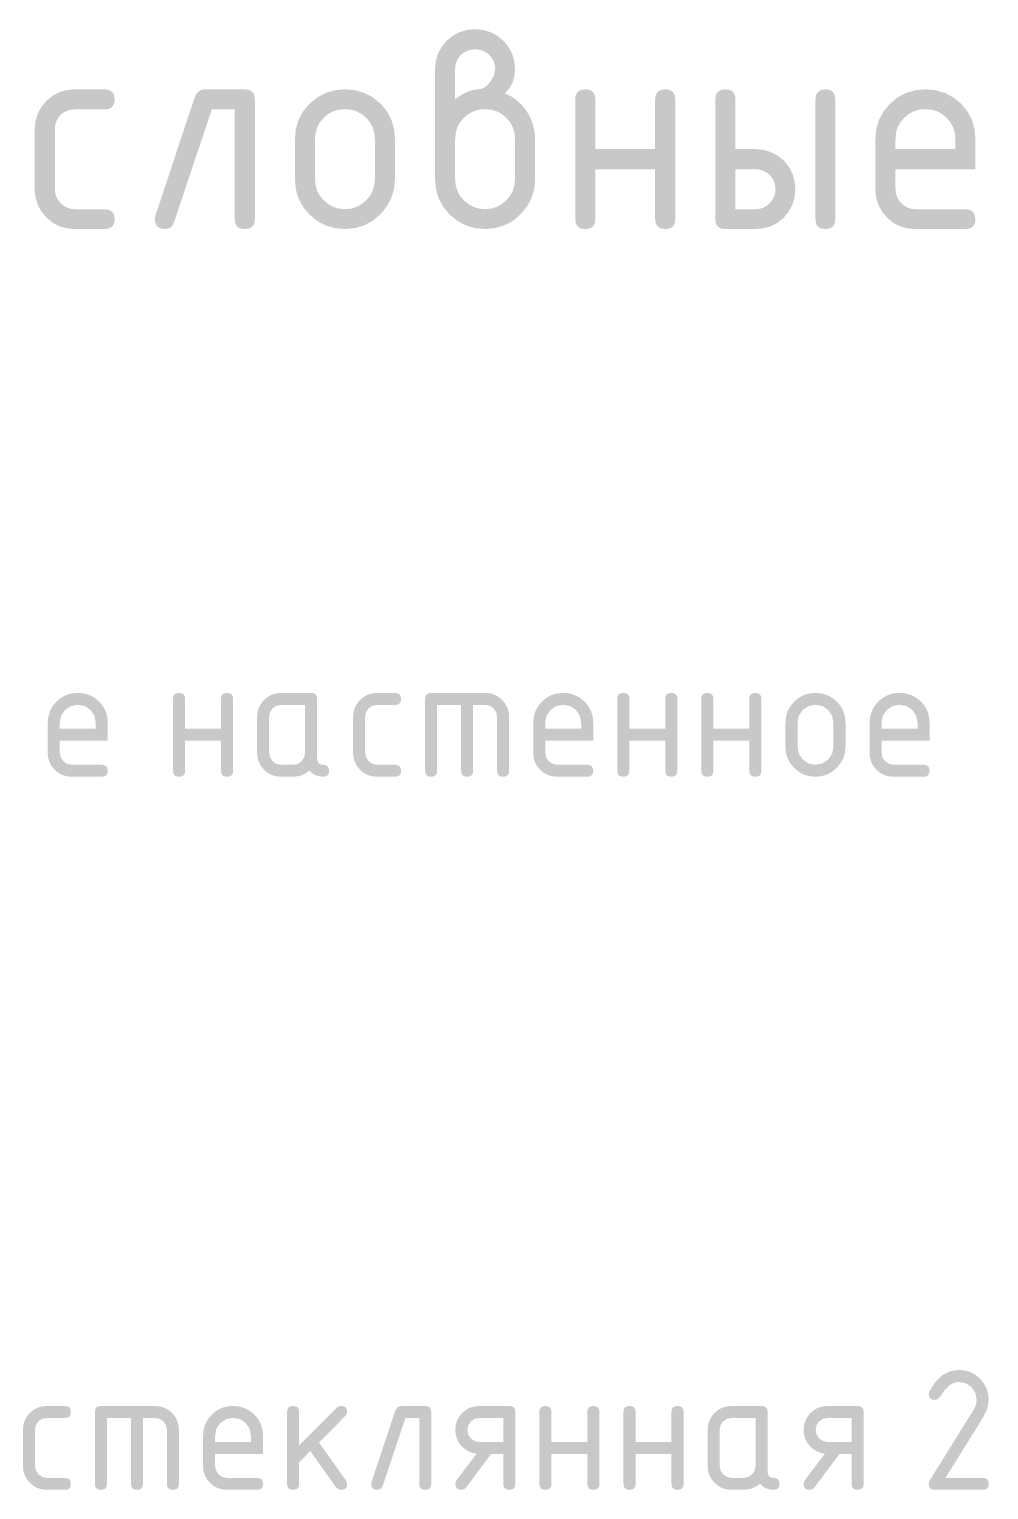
# Model space of a CAD drawing. Header units: millimetres. Extents: x 0 to 1189, y 0 to 841.
# Drawn here: x 1030.59 to 1054.8, y 750.13 to 787 of the extents above; entities that cross this region are included whole.
import ezdxf

# ---------------------------------------------------------------- set-up
doc = ezdxf.new("R2010")
doc.units = ezdxf.units.MM

msp = doc.modelspace()

# ---------------------------------------------------------------- hatches: boundary and pattern name
h = msp.add_hatch(color=7)
h.paths.add_polyline_path([(1041.336204, 785.23417), (1041.492249, 785.341123), (1041.642404, 785.418414), (1041.785944, 785.465318), (1041.922146, 785.481114), (1042.000074, 785.492785), (1042.074694, 785.526934), (1042.145388, 785.582271), (1042.211534, 785.657503), (1042.312819, 785.823419), (1042.345479, 785.989335), (1042.336186, 786.091146), (1042.308341, 786.184947), (1042.261996, 786.27079), (1042.197202, 786.348727), (1042.119179, 786.412634), (1042.033147, 786.45649), (1041.939156, 786.481742), (1041.837258, 786.489838), (1041.735439, 786.480735), (1041.641577, 786.453803), (1041.55557, 786.409611), (1041.477315, 786.348727), (1041.416664, 786.27079), (1041.372446, 786.184947), (1041.345385, 786.091146), (1041.336204, 785.989335)])
h.paths.add_polyline_path([(1042.592423, 785.382447), (1042.757788, 785.297809), (1042.905376, 785.191933), (1043.035807, 785.064869), (1043.149702, 784.91667), (1043.238163, 784.754096), (1043.302182, 784.584287), (1043.341086, 784.407864), (1043.354203, 784.225446), (1043.354203, 783.209005), (1043.330535, 782.958081), (1043.259945, 782.725038), (1043.143053, 782.511838), (1042.980479, 782.320446), (1042.789001, 782.158905), (1042.575611, 782.044287), (1042.342378, 781.975971), (1042.091369, 781.953336), (1041.837224, 781.975971), (1041.603543, 782.044287), (1041.389706, 782.158905), (1041.195093, 782.320446), (1041.033638, 782.514861), (1040.919209, 782.727725), (1040.851083, 782.959089), (1040.828534, 783.209005), (1040.828534, 785.989335), (1040.847035, 786.193043), (1040.902535, 786.380835), (1040.995036, 786.552711), (1041.124537, 786.708671), (1041.279696, 786.834348), (1041.449272, 786.924885), (1041.634661, 786.979662), (1041.837258, 786.998059), (1042.040976, 786.97955), (1042.228828, 786.923989), (1042.400867, 786.831325), (1042.557146, 786.701505), (1042.68259, 786.549688), (1042.773153, 786.37994), (1042.828059, 786.192931), (1042.846534, 785.989335), (1042.830626, 785.808157), (1042.782937, 785.646203), (1042.703519, 785.504093)])
h.paths.add_polyline_path([(1042.846534, 783.216171), (1042.846534, 784.225446), (1042.833192, 784.374662), (1042.792721, 784.514627), (1042.724448, 784.643947), (1042.627701, 784.761227), (1042.51111, 784.857974), (1042.383306, 784.926247), (1042.243616, 784.966718), (1042.091369, 784.98006), (1041.939121, 784.966718), (1041.799431, 784.926247), (1041.671627, 784.857974), (1041.555036, 784.761227), (1041.458289, 784.643947), (1041.390016, 784.514627), (1041.349545, 784.374662), (1041.336204, 784.225446), (1041.336204, 783.216171), (1041.349545, 783.062916), (1041.390016, 782.921546), (1041.458289, 782.793406), (1041.555036, 782.679838), (1041.671627, 782.58229), (1041.799431, 782.511718), (1041.939121, 782.468843), (1042.091369, 782.454391), (1042.243616, 782.468843), (1042.383306, 782.511718), (1042.51111, 782.58229), (1042.627701, 782.679838), (1042.724448, 782.796429), (1042.792721, 782.924233), (1042.833192, 783.063923)])
h = msp.add_hatch(color=7)
h.dxf.hatch_style = 2
h.paths.add_polyline_path([(1031.236364, 784.47239), (1031.236364, 782.96206), (1031.245658, 782.861257), (1031.273503, 782.769135), (1031.319848, 782.683628), (1031.384641, 782.602668), (1031.462552, 782.537642), (1031.547801, 782.491323), (1031.639665, 782.463607), (1031.737419, 782.454391), (1032.492584, 782.454391), (1032.60368, 782.438483), (1032.683098, 782.390795), (1032.730787, 782.311377), (1032.746694, 782.200281), (1032.730787, 782.090305), (1032.683098, 782.01335), (1032.60368, 781.968125), (1032.492584, 781.953336), (1031.737419, 781.953336), (1031.533814, 781.970726), (1031.346745, 782.023823), (1031.176833, 782.114024), (1031.024698, 782.242725), (1030.895197, 782.397754), (1030.802696, 782.568079), (1030.747195, 782.755561), (1030.728695, 782.96206), (1030.728695, 784.47239), (1030.747195, 784.676099), (1030.802696, 784.863891), (1030.895197, 785.035767), (1031.024698, 785.191726), (1031.176833, 785.317403), (1031.346745, 785.40794), (1031.533814, 785.462717), (1031.737419, 785.481114), (1032.492584, 785.481114), (1032.60368, 785.465207), (1032.683098, 785.417518), (1032.730787, 785.3381), (1032.746694, 785.227004), (1032.730787, 785.115908), (1032.683098, 785.03649), (1032.60368, 784.988802), (1032.492584, 784.972894), (1031.737419, 784.972894), (1031.635599, 784.96379), (1031.541738, 784.936858), (1031.455731, 784.892666), (1031.377476, 784.831783), (1031.316825, 784.753846), (1031.272607, 784.668003), (1031.245546, 784.574201)])
h = msp.add_hatch(color=7)
h.dxf.hatch_style = 2
h.paths.add_polyline_path([(1035.019318, 785.481114), (1036.028042, 785.481114), (1036.13937, 785.465318), (1036.218762, 785.418414), (1036.266322, 785.341123), (1036.282152, 785.23417), (1036.282152, 782.200281), (1036.266322, 782.090305), (1036.218762, 782.01335), (1036.13937, 781.968125), (1036.028042, 781.953336), (1035.917032, 781.968125), (1035.837803, 782.01335), (1035.790304, 782.090305), (1035.774483, 782.200281), (1035.774483, 784.972894), (1035.195706, 784.972894), (1034.243206, 782.12256), (1034.208799, 782.048447), (1034.158526, 781.995573), (1034.09244, 781.963887), (1034.010594, 781.953336), (1033.899265, 781.969244), (1033.819873, 782.016933), (1033.772314, 782.096351), (1033.756483, 782.207447), (1033.770264, 782.285168), (1034.765207, 785.276613), (1034.808943, 785.368098), (1034.865804, 785.43178), (1034.935895, 785.469005)])
h = msp.add_hatch(color=7)
h.paths.add_polyline_path([(1037.292509, 783.209005), (1037.292509, 784.21828), (1037.315057, 784.472339), (1037.383184, 784.70583), (1037.497613, 784.919478), (1037.659067, 785.114005), (1037.853681, 785.275545), (1038.067518, 785.390164), (1038.301198, 785.45848), (1038.555343, 785.481114), (1038.809488, 785.458592), (1039.043169, 785.391059), (1039.257006, 785.278568), (1039.451619, 785.121171), (1039.613074, 784.926531), (1039.727502, 784.7121), (1039.795629, 784.476481), (1039.818177, 784.21828), (1039.818177, 783.209005), (1039.79451, 782.959089), (1039.72392, 782.727725), (1039.607027, 782.514861), (1039.444453, 782.320446), (1039.252975, 782.158905), (1039.039586, 782.044287), (1038.806353, 781.975971), (1038.555343, 781.953336), (1038.301198, 781.975971), (1038.067518, 782.044287), (1037.853681, 782.158905), (1037.659067, 782.320446), (1037.497613, 782.514861), (1037.383184, 782.727725), (1037.315057, 782.959089)])
h.paths.add_polyline_path([(1039.310508, 783.216171), (1039.310508, 784.225446), (1039.297167, 784.374662), (1039.256696, 784.514627), (1039.188422, 784.643947), (1039.091676, 784.761227), (1038.975085, 784.857974), (1038.847281, 784.926247), (1038.707591, 784.966718), (1038.555343, 784.98006), (1038.403096, 784.966718), (1038.263406, 784.926247), (1038.135601, 784.857974), (1038.019011, 784.761227), (1037.922264, 784.643947), (1037.853991, 784.514627), (1037.813519, 784.374662), (1037.800178, 784.225446), (1037.800178, 783.216171), (1037.813519, 783.062916), (1037.853991, 782.921546), (1037.922264, 782.793406), (1038.019011, 782.679838), (1038.135601, 782.58229), (1038.263406, 782.511718), (1038.403096, 782.468843), (1038.555343, 782.454391), (1038.707591, 782.468843), (1038.847281, 782.511718), (1038.975085, 782.58229), (1039.091676, 782.679838), (1039.188422, 782.796429), (1039.256696, 782.924233), (1039.297167, 783.063923)])
h = msp.add_hatch(color=7)
h.dxf.hatch_style = 2
h.paths.add_polyline_path([(1044.872229, 783.463115), (1044.872229, 782.200281), (1044.856408, 782.090305), (1044.808908, 782.01335), (1044.72968, 781.968125), (1044.61867, 781.953336), (1044.507342, 781.968125), (1044.42795, 782.01335), (1044.38039, 782.090305), (1044.36456, 782.200281), (1044.36456, 785.23417), (1044.38039, 785.341123), (1044.42795, 785.418414), (1044.507342, 785.465318), (1044.61867, 785.481114), (1044.72968, 785.465318), (1044.808908, 785.418414), (1044.856408, 785.341123), (1044.872229, 785.23417), (1044.872229, 783.971336), (1046.382559, 783.971336), (1046.382559, 785.23417), (1046.398381, 785.341123), (1046.44588, 785.418414), (1046.525109, 785.465318), (1046.636118, 785.481114), (1046.747446, 785.465318), (1046.826839, 785.418414), (1046.874398, 785.341123), (1046.890228, 785.23417), (1046.890228, 782.200281), (1046.874398, 782.090305), (1046.826839, 782.01335), (1046.747446, 781.968125), (1046.636118, 781.953336), (1046.525109, 781.968125), (1046.44588, 782.01335), (1046.398381, 782.090305), (1046.382559, 782.200281), (1046.382559, 783.463115)])
h = msp.add_hatch(color=7)
h.paths.add_polyline_path([(1049.918585, 782.96206), (1049.90011, 782.758352), (1049.845204, 782.57056), (1049.754641, 782.398684), (1049.629197, 782.242725), (1049.472919, 782.114024), (1049.300879, 782.023823), (1049.113027, 781.970726), (1048.90931, 781.953336), (1048.154696, 781.953336), (1048.043368, 781.968125), (1047.963975, 782.01335), (1047.916416, 782.090305), (1047.900586, 782.200281), (1047.900586, 785.23417), (1047.916416, 785.341123), (1047.963975, 785.418414), (1048.043368, 785.465318), (1048.154696, 785.481114), (1048.265705, 785.465318), (1048.344934, 785.418414), (1048.392433, 785.341123), (1048.408255, 785.23417), (1048.408255, 783.971336), (1048.90931, 783.971336), (1049.113027, 783.952939), (1049.300879, 783.898162), (1049.472919, 783.807625), (1049.629197, 783.681948), (1049.754641, 783.525902), (1049.845204, 783.353837), (1049.90011, 783.165855)])
h.paths.add_polyline_path([(1049.41753, 782.96206), (1049.408237, 783.063958), (1049.380392, 783.157949), (1049.334047, 783.243981), (1049.269253, 783.322004), (1049.19123, 783.382887), (1049.105198, 783.427079), (1049.011207, 783.454011), (1048.90931, 783.463115), (1048.408255, 783.463115), (1048.408255, 782.454391), (1048.90931, 782.454391), (1049.011207, 782.463607), (1049.105198, 782.491323), (1049.19123, 782.537642), (1049.269253, 782.602668), (1049.334047, 782.680605), (1049.380392, 782.766448), (1049.408237, 782.860249)])
h.paths.add_polyline_path([(1050.426254, 785.23417), (1050.442162, 785.341123), (1050.48985, 785.418414), (1050.569269, 785.465318), (1050.680364, 785.481114), (1050.787317, 785.465318), (1050.864608, 785.418414), (1050.911513, 785.341123), (1050.927309, 785.23417), (1050.927309, 782.200281), (1050.911513, 782.090305), (1050.864608, 782.01335), (1050.787317, 781.968125), (1050.680364, 781.953336), (1050.569269, 781.968125), (1050.48985, 782.01335), (1050.442162, 782.090305), (1050.426254, 782.200281)])
h = msp.add_hatch(color=7)
h.paths.add_polyline_path([(1053.200624, 784.98006), (1053.048376, 784.966718), (1052.908686, 784.926247), (1052.780882, 784.857974), (1052.664291, 784.761227), (1052.567544, 784.644955), (1052.499271, 784.517314), (1052.4588, 784.377685), (1052.445459, 784.225446), (1052.445459, 783.971336), (1053.955789, 783.971336), (1053.955789, 784.225446), (1053.942448, 784.377685), (1053.901976, 784.517314), (1053.833703, 784.644955), (1053.736956, 784.761227), (1053.620366, 784.857974), (1053.492561, 784.926247), (1053.352871, 784.966718)])
h.paths.add_polyline_path([(1052.445459, 783.463115), (1052.445459, 782.96206), (1052.454752, 782.861257), (1052.482597, 782.769135), (1052.528942, 782.683628), (1052.593736, 782.602668), (1052.671647, 782.537642), (1052.756895, 782.491323), (1052.848759, 782.463607), (1052.946514, 782.454391), (1054.209348, 782.454391), (1054.320676, 782.438483), (1054.400068, 782.390795), (1054.447628, 782.311377), (1054.463458, 782.200281), (1054.447628, 782.090305), (1054.400068, 782.01335), (1054.320676, 781.968125), (1054.209348, 781.953336), (1052.946514, 781.953336), (1052.742908, 781.970726), (1052.55584, 782.023823), (1052.385928, 782.114024), (1052.233792, 782.242725), (1052.104291, 782.397754), (1052.01179, 782.568079), (1051.95629, 782.755561), (1051.93779, 782.96206), (1051.93779, 784.21828), (1051.960338, 784.472339), (1052.028465, 784.70583), (1052.142893, 784.919478), (1052.304348, 785.114005), (1052.498961, 785.275545), (1052.712798, 785.390164), (1052.946479, 785.45848), (1053.200624, 785.481114), (1053.454768, 785.458592), (1053.688449, 785.391059), (1053.902286, 785.278568), (1054.0969, 785.121171), (1054.258354, 784.926643), (1054.372783, 784.712996), (1054.44091, 784.479504), (1054.463458, 784.225446), (1054.463458, 783.463115)])
h = msp.add_hatch(color=7)
h.paths.add_polyline_path([(1031.814286, 769.944553), (1031.639275, 769.912238), (1031.492376, 769.813363), (1031.393502, 769.666465), (1031.361187, 769.491454), (1031.361187, 769.338767), (1032.267385, 769.338767), (1032.267385, 769.491454), (1032.23507, 769.666465), (1032.136196, 769.813363), (1031.989297, 769.912238)])
h.paths.add_polyline_path([(1031.361187, 769.034496), (1031.361187, 768.733533), (1031.383511, 768.617915), (1031.450484, 768.518008), (1031.548256, 768.451035), (1031.662151, 768.428711), (1032.41952, 768.428711), (1032.486398, 768.419202), (1032.534104, 768.390677), (1032.56269, 768.343134), (1032.572207, 768.276575), (1032.56269, 768.210386), (1032.534104, 768.164196), (1032.486398, 768.137126), (1032.41952, 768.128298), (1031.662151, 768.128298), (1031.539738, 768.138763), (1031.427402, 768.170673), (1031.325504, 768.224804), (1031.234407, 768.301931), (1031.156591, 768.394949), (1031.100944, 768.497061), (1031.067518, 768.609509), (1031.056365, 768.733533), (1031.056365, 769.487044), (1031.069964, 769.63955), (1031.111004, 769.779808), (1031.179846, 769.908181), (1031.276851, 770.02503), (1031.393381, 770.121717), (1031.521591, 770.190395), (1031.661789, 770.231374), (1031.814286, 770.244965), (1031.966783, 770.231434), (1032.106981, 770.190877), (1032.23519, 770.123345), (1032.351721, 770.028889), (1032.448726, 769.912358), (1032.517568, 769.784149), (1032.558607, 769.643951), (1032.572207, 769.491454), (1032.572207, 769.034496)])
h = msp.add_hatch(color=7)
h.dxf.hatch_style = 2
h.paths.add_polyline_path([(1034.521803, 769.034496), (1034.521803, 768.276575), (1034.512295, 768.210386), (1034.483769, 768.164196), (1034.436227, 768.137126), (1034.369668, 768.128298), (1034.30279, 768.137126), (1034.255084, 768.164196), (1034.226498, 768.210386), (1034.216981, 768.276575), (1034.216981, 770.096688), (1034.226498, 770.161017), (1034.255084, 770.207413), (1034.30279, 770.235517), (1034.369668, 770.244965), (1034.436227, 770.235517), (1034.483769, 770.207413), (1034.512295, 770.161017), (1034.521803, 770.096688), (1034.521803, 769.338767), (1035.428001, 769.338767), (1035.428001, 770.096688), (1035.437509, 770.161017), (1035.466035, 770.207413), (1035.513577, 770.235517), (1035.580136, 770.244965), (1035.647014, 770.235517), (1035.69472, 770.207413), (1035.723306, 770.161017), (1035.732823, 770.096688), (1035.732823, 768.276575), (1035.723306, 768.210386), (1035.69472, 768.164196), (1035.647014, 768.137126), (1035.580136, 768.128298), (1035.513577, 768.137126), (1035.466035, 768.164196), (1035.437509, 768.210386), (1035.428001, 768.276575), (1035.428001, 769.034496)])
h = msp.add_hatch(color=7)
h.paths.add_polyline_path([(1037.549535, 769.940143), (1036.944301, 769.940143), (1036.826548, 769.91837), (1036.728225, 769.855256), (1036.66511, 769.757002), (1036.643337, 769.639731), (1036.643337, 768.733533), (1036.665662, 768.617915), (1036.732634, 768.518008), (1036.830406, 768.451035), (1036.944301, 768.428711), (1037.248572, 768.428711), (1037.36412, 768.451035), (1037.460238, 768.518008), (1037.527211, 768.616262), (1037.549535, 768.733533)])
h.paths.add_polyline_path([(1038.15477, 768.276575), (1038.145322, 768.210386), (1038.117218, 768.164196), (1038.070821, 768.137126), (1038.006493, 768.128298), (1037.904096, 768.137876), (1037.812396, 768.166883), (1037.730928, 768.215735), (1037.659227, 768.284843), (1037.56956, 768.215735), (1037.471469, 768.166883), (1037.364594, 768.137876), (1037.248572, 768.128298), (1036.944301, 768.128298), (1036.821888, 768.138763), (1036.709552, 768.170673), (1036.607655, 768.224804), (1036.516558, 768.301931), (1036.438742, 768.394949), (1036.383095, 768.497061), (1036.349669, 768.609509), (1036.338515, 768.733533), (1036.338515, 769.639731), (1036.349669, 769.761894), (1036.383095, 769.874548), (1036.438742, 769.977694), (1036.516558, 770.071332), (1036.607655, 770.146599), (1036.709552, 770.200937), (1036.821888, 770.23388), (1036.944301, 770.244965), (1037.701671, 770.244965), (1037.768549, 770.235517), (1037.816255, 770.207413), (1037.84484, 770.161017), (1037.854357, 770.096688), (1037.854357, 768.581397), (1037.863866, 768.514519), (1037.892391, 768.466813), (1037.939934, 768.438228), (1038.006493, 768.428711), (1038.070821, 768.419202), (1038.117218, 768.390677), (1038.145322, 768.343134)])
h = msp.add_hatch(color=7)
h.dxf.hatch_style = 2
h.paths.add_polyline_path([(1039.065579, 769.639731), (1039.065579, 768.733533), (1039.087904, 768.617915), (1039.154876, 768.518008), (1039.252648, 768.451035), (1039.366543, 768.428711), (1039.819091, 768.428711), (1039.885969, 768.419202), (1039.933675, 768.390677), (1039.96226, 768.343134), (1039.971777, 768.276575), (1039.96226, 768.210386), (1039.933675, 768.164196), (1039.885969, 768.137126), (1039.819091, 768.128298), (1039.366543, 768.128298), (1039.24413, 768.138763), (1039.131794, 768.170673), (1039.029897, 768.224804), (1038.9388, 768.301931), (1038.860984, 768.394949), (1038.805337, 768.497061), (1038.771911, 768.609509), (1038.760757, 768.733533), (1038.760757, 769.639731), (1038.771911, 769.761894), (1038.805337, 769.874548), (1038.860984, 769.977694), (1038.9388, 770.071332), (1039.029897, 770.146599), (1039.131794, 770.200937), (1039.24413, 770.23388), (1039.366543, 770.244965), (1039.819091, 770.244965), (1039.885969, 770.235457), (1039.933675, 770.206931), (1039.96226, 770.159389), (1039.971777, 770.09283), (1039.96226, 770.025952), (1039.933675, 769.978246), (1039.885969, 769.94966), (1039.819091, 769.940143), (1039.366543, 769.940143), (1039.24879, 769.91837), (1039.150467, 769.855256), (1039.087352, 769.757002)])
h = msp.add_hatch(color=7)
h.dxf.hatch_style = 2
h.paths.add_polyline_path([(1040.730035, 770.244965), (1042.093191, 770.244965), (1042.214665, 770.23388), (1042.325804, 770.200937), (1042.427434, 770.146599), (1042.520383, 770.071332), (1042.598199, 769.977694), (1042.653846, 769.874548), (1042.687272, 769.761894), (1042.698425, 769.639731), (1042.698425, 768.276575), (1042.688908, 768.210386), (1042.660322, 768.164196), (1042.612616, 768.137126), (1042.545739, 768.128298), (1042.479179, 768.137126), (1042.431637, 768.164196), (1042.403112, 768.210386), (1042.393603, 768.276575), (1042.393603, 769.639731), (1042.37183, 769.757002), (1042.308716, 769.855256), (1042.210462, 769.920024), (1042.093191, 769.940143), (1041.788369, 769.940143), (1041.788369, 768.276575), (1041.778852, 768.210386), (1041.750266, 768.164196), (1041.70256, 768.137126), (1041.635682, 768.128298), (1041.571586, 768.137126), (1041.525163, 768.164196), (1041.496931, 768.210386), (1041.487405, 768.276575), (1041.487405, 769.940143), (1040.882171, 769.940143), (1040.882171, 768.276575), (1040.872662, 768.210386), (1040.844137, 768.164196), (1040.796595, 768.137126), (1040.730035, 768.128298), (1040.663157, 768.137126), (1040.615452, 768.164196), (1040.586866, 768.210386), (1040.577349, 768.276575), (1040.577349, 770.096688), (1040.586866, 770.161017), (1040.615452, 770.207413), (1040.663157, 770.235517)])
h = msp.add_hatch(color=7)
h.paths.add_polyline_path([(1044.062455, 769.944553), (1043.887444, 769.912238), (1043.740545, 769.813363), (1043.641671, 769.666465), (1043.609356, 769.491454), (1043.609356, 769.338767), (1044.515554, 769.338767), (1044.515554, 769.491454), (1044.483239, 769.666465), (1044.384364, 769.813363), (1044.237465, 769.912238)])
h.paths.add_polyline_path([(1043.609356, 769.034496), (1043.609356, 768.733533), (1043.63168, 768.617915), (1043.698653, 768.518008), (1043.796424, 768.451035), (1043.910319, 768.428711), (1044.667689, 768.428711), (1044.734567, 768.419202), (1044.782273, 768.390677), (1044.810859, 768.343134), (1044.820376, 768.276575), (1044.810859, 768.210386), (1044.782273, 768.164196), (1044.734567, 768.137126), (1044.667689, 768.128298), (1043.910319, 768.128298), (1043.787906, 768.138763), (1043.67557, 768.170673), (1043.573673, 768.224804), (1043.482576, 768.301931), (1043.40476, 768.394949), (1043.349113, 768.497061), (1043.315687, 768.609509), (1043.304534, 768.733533), (1043.304534, 769.487044), (1043.318133, 769.63955), (1043.359173, 769.779808), (1043.428014, 769.908181), (1043.52502, 770.02503), (1043.64155, 770.121717), (1043.769759, 770.190395), (1043.909957, 770.231374), (1044.062455, 770.244965), (1044.214952, 770.231434), (1044.35515, 770.190877), (1044.483359, 770.123345), (1044.59989, 770.028889), (1044.696895, 769.912358), (1044.765736, 769.784149), (1044.806776, 769.643951), (1044.820376, 769.491454), (1044.820376, 769.034496)])
h = msp.add_hatch(color=7)
h.dxf.hatch_style = 2
h.paths.add_polyline_path([(1045.73089, 769.034496), (1045.73089, 768.276575), (1045.721382, 768.210386), (1045.692856, 768.164196), (1045.645314, 768.137126), (1045.578755, 768.128298), (1045.511877, 768.137126), (1045.464171, 768.164196), (1045.435585, 768.210386), (1045.426068, 768.276575), (1045.426068, 770.096688), (1045.435585, 770.161017), (1045.464171, 770.207413), (1045.511877, 770.235517), (1045.578755, 770.244965), (1045.645314, 770.235517), (1045.692856, 770.207413), (1045.721382, 770.161017), (1045.73089, 770.096688), (1045.73089, 769.338767), (1046.637088, 769.338767), (1046.637088, 770.096688), (1046.646596, 770.161017), (1046.675122, 770.207413), (1046.722664, 770.235517), (1046.789223, 770.244965), (1046.856101, 770.235517), (1046.903807, 770.207413), (1046.932393, 770.161017), (1046.94191, 770.096688), (1046.94191, 768.276575), (1046.932393, 768.210386), (1046.903807, 768.164196), (1046.856101, 768.137126), (1046.789223, 768.128298), (1046.722664, 768.137126), (1046.675122, 768.164196), (1046.646596, 768.210386), (1046.637088, 768.276575), (1046.637088, 769.034496)])
h = msp.add_hatch(color=7)
h.dxf.hatch_style = 2
h.paths.add_polyline_path([(1047.852424, 769.034496), (1047.852424, 768.276575), (1047.842916, 768.210386), (1047.814391, 768.164196), (1047.766848, 768.137126), (1047.700289, 768.128298), (1047.633411, 768.137126), (1047.585705, 768.164196), (1047.557119, 768.210386), (1047.547602, 768.276575), (1047.547602, 770.096688), (1047.557119, 770.161017), (1047.585705, 770.207413), (1047.633411, 770.235517), (1047.700289, 770.244965), (1047.766848, 770.235517), (1047.814391, 770.207413), (1047.842916, 770.161017), (1047.852424, 770.096688), (1047.852424, 769.338767), (1048.758622, 769.338767), (1048.758622, 770.096688), (1048.768131, 770.161017), (1048.796656, 770.207413), (1048.844199, 770.235517), (1048.910758, 770.244965), (1048.977636, 770.235517), (1049.025342, 770.207413), (1049.053927, 770.161017), (1049.063444, 770.096688), (1049.063444, 768.276575), (1049.053927, 768.210386), (1049.025342, 768.164196), (1048.977636, 768.137126), (1048.910758, 768.128298), (1048.844199, 768.137126), (1048.796656, 768.164196), (1048.768131, 768.210386), (1048.758622, 768.276575), (1048.758622, 769.034496)])
h = msp.add_hatch(color=7)
h.paths.add_polyline_path([(1049.669137, 768.88181), (1049.669137, 769.487044), (1049.682736, 769.63955), (1049.723776, 769.779808), (1049.792618, 769.908181), (1049.889623, 770.02503), (1050.006153, 770.121717), (1050.134362, 770.190395), (1050.274561, 770.231374), (1050.427058, 770.244965), (1050.579555, 770.231434), (1050.719753, 770.190877), (1050.847962, 770.123345), (1050.964493, 770.028889), (1051.061498, 769.912289), (1051.13034, 769.783598), (1051.171379, 769.642091), (1051.184979, 769.487044), (1051.184979, 768.88181), (1051.170699, 768.731853), (1051.128204, 768.592904), (1051.05801, 768.465013), (1050.960634, 768.348233), (1050.845714, 768.251547), (1050.717617, 768.182869), (1050.577634, 768.141889), (1050.427058, 768.128298), (1050.274561, 768.141889), (1050.134362, 768.182869), (1050.006153, 768.251547), (1049.889623, 768.348233), (1049.792618, 768.465013), (1049.723776, 768.592904), (1049.682736, 768.731853)])
h.paths.add_polyline_path([(1050.880157, 768.886219), (1050.880157, 769.491454), (1050.847842, 769.665018), (1050.748967, 769.813363), (1050.602069, 769.912238), (1050.427058, 769.944553), (1050.252047, 769.912238), (1050.105148, 769.813363), (1050.006274, 769.665018), (1049.973959, 769.491454), (1049.973959, 768.886219), (1050.006274, 768.709348), (1050.105148, 768.56431), (1050.252047, 768.463231), (1050.427058, 768.428711), (1050.602069, 768.463231), (1050.748967, 768.56431), (1050.847842, 768.710795)])
h = msp.add_hatch(color=7)
h.paths.add_polyline_path([(1052.548592, 769.944553), (1052.373581, 769.912238), (1052.226682, 769.813363), (1052.127808, 769.666465), (1052.095493, 769.491454), (1052.095493, 769.338767), (1053.001691, 769.338767), (1053.001691, 769.491454), (1052.969376, 769.666465), (1052.870502, 769.813363), (1052.723603, 769.912238)])
h.paths.add_polyline_path([(1052.095493, 769.034496), (1052.095493, 768.733533), (1052.117817, 768.617915), (1052.18479, 768.518008), (1052.282562, 768.451035), (1052.396457, 768.428711), (1053.153826, 768.428711), (1053.220704, 768.419202), (1053.26841, 768.390677), (1053.296996, 768.343134), (1053.306513, 768.276575), (1053.296996, 768.210386), (1053.26841, 768.164196), (1053.220704, 768.137126), (1053.153826, 768.128298), (1052.396457, 768.128298), (1052.274044, 768.138763), (1052.161708, 768.170673), (1052.059811, 768.224804), (1051.968714, 768.301931), (1051.890898, 768.394949), (1051.835251, 768.497061), (1051.801825, 768.609509), (1051.790671, 768.733533), (1051.790671, 769.487044), (1051.804271, 769.63955), (1051.84531, 769.779808), (1051.914152, 769.908181), (1052.011157, 770.02503), (1052.127688, 770.121717), (1052.255897, 770.190395), (1052.396095, 770.231374), (1052.548592, 770.244965), (1052.701089, 770.231434), (1052.841287, 770.190877), (1052.969497, 770.123345), (1053.086027, 770.028889), (1053.183032, 769.912358), (1053.251874, 769.784149), (1053.292914, 769.643951), (1053.306513, 769.491454), (1053.306513, 769.034496)])
h = msp.add_hatch(color=7)
h.dxf.hatch_style = 2
h.paths.add_polyline_path([(1054.041771, 753.154849), (1054.192347, 753.141336), (1054.33233, 753.100486), (1054.460427, 753.031833), (1054.575347, 752.934914), (1054.672723, 752.818065), (1054.742916, 752.689692), (1054.785412, 752.549434), (1054.799692, 752.396928), (1054.764621, 752.180576), (1054.659683, 751.960917), (1053.707183, 750.428538), (1054.647005, 750.428538), (1054.713883, 750.41903), (1054.761589, 750.390505), (1054.790175, 750.342962), (1054.799692, 750.276403), (1054.790175, 750.210214), (1054.761589, 750.164024), (1054.713883, 750.136954), (1054.647005, 750.128126), (1053.436536, 750.128126), (1053.369658, 750.136954), (1053.321952, 750.164024), (1053.293367, 750.210214), (1053.28385, 750.276403), (1053.309206, 750.365149), (1054.418802, 752.147228), (1054.475853, 752.270631), (1054.49487, 752.396928), (1054.462555, 752.572352), (1054.36368, 752.718838), (1054.216781, 752.817712), (1054.041771, 752.850027), (1053.914681, 752.826247), (1053.793586, 752.754874), (1053.678072, 752.635854), (1053.567725, 752.469137), (1053.513086, 752.41567), (1053.436536, 752.396928), (1053.369658, 752.406523), (1053.321952, 752.435238), (1053.293367, 752.482969), (1053.28385, 752.549615), (1053.296528, 752.608595), (1053.449946, 752.847659), (1053.624707, 753.018355), (1053.821689, 753.120734)])
h = msp.add_hatch(color=7)
h.dxf.hatch_style = 2
h.paths.add_polyline_path([(1030.73409, 751.639558), (1030.73409, 750.733361), (1030.756415, 750.617743), (1030.823387, 750.517835), (1030.921159, 750.450863), (1031.035054, 750.428538), (1031.487602, 750.428538), (1031.55448, 750.41903), (1031.602186, 750.390505), (1031.630771, 750.342962), (1031.640288, 750.276403), (1031.630771, 750.210214), (1031.602186, 750.164024), (1031.55448, 750.136954), (1031.487602, 750.128126), (1031.035054, 750.128126), (1030.912641, 750.138591), (1030.800305, 750.170501), (1030.698408, 750.224632), (1030.607311, 750.301759), (1030.529495, 750.394777), (1030.473848, 750.496889), (1030.440422, 750.609337), (1030.429268, 750.733361), (1030.429268, 751.639558), (1030.440422, 751.761722), (1030.473848, 751.874376), (1030.529495, 751.977522), (1030.607311, 752.07116), (1030.698408, 752.146427), (1030.800305, 752.200764), (1030.912641, 752.233708), (1031.035054, 752.244793), (1031.487602, 752.244793), (1031.55448, 752.235284), (1031.602186, 752.206759), (1031.630771, 752.159217), (1031.640288, 752.092657), (1031.630771, 752.025779), (1031.602186, 751.978074), (1031.55448, 751.949488), (1031.487602, 751.939971), (1031.035054, 751.939971), (1030.917301, 751.918198), (1030.818978, 751.855084), (1030.755863, 751.756829)])
h = msp.add_hatch(color=7)
h.dxf.hatch_style = 2
h.paths.add_polyline_path([(1032.398841, 752.244793), (1033.761996, 752.244793), (1033.88347, 752.233708), (1033.994609, 752.200764), (1034.096239, 752.146427), (1034.189188, 752.07116), (1034.267004, 751.977522), (1034.322651, 751.874376), (1034.356077, 751.761722), (1034.36723, 751.639558), (1034.36723, 750.276403), (1034.357713, 750.210214), (1034.329128, 750.164024), (1034.281422, 750.136954), (1034.214544, 750.128126), (1034.147984, 750.136954), (1034.100442, 750.164024), (1034.071917, 750.210214), (1034.062408, 750.276403), (1034.062408, 751.639558), (1034.040635, 751.756829), (1033.977521, 751.855084), (1033.879267, 751.919851), (1033.761996, 751.939971), (1033.457174, 751.939971), (1033.457174, 750.276403), (1033.447657, 750.210214), (1033.419071, 750.164024), (1033.371365, 750.136954), (1033.304487, 750.128126), (1033.240391, 750.136954), (1033.193969, 750.164024), (1033.165736, 750.210214), (1033.15621, 750.276403), (1033.15621, 751.939971), (1032.550976, 751.939971), (1032.550976, 750.276403), (1032.541468, 750.210214), (1032.512942, 750.164024), (1032.4654, 750.136954), (1032.398841, 750.128126), (1032.331963, 750.136954), (1032.284257, 750.164024), (1032.255671, 750.210214), (1032.246154, 750.276403), (1032.246154, 752.096516), (1032.255671, 752.160844), (1032.284257, 752.207241), (1032.331963, 752.235345)])
h = msp.add_hatch(color=7)
h.paths.add_polyline_path([(1035.731554, 751.94438), (1035.556543, 751.912065), (1035.409644, 751.813191), (1035.31077, 751.666292), (1035.278455, 751.491282), (1035.278455, 751.338595), (1036.184653, 751.338595), (1036.184653, 751.491282), (1036.152338, 751.666292), (1036.053464, 751.813191), (1035.906565, 751.912065)])
h.paths.add_polyline_path([(1035.278455, 751.034324), (1035.278455, 750.733361), (1035.300779, 750.617743), (1035.367752, 750.517835), (1035.465524, 750.450863), (1035.579419, 750.428538), (1036.336788, 750.428538), (1036.403666, 750.41903), (1036.451372, 750.390505), (1036.479958, 750.342962), (1036.489475, 750.276403), (1036.479958, 750.210214), (1036.451372, 750.164024), (1036.403666, 750.136954), (1036.336788, 750.128126), (1035.579419, 750.128126), (1035.457006, 750.138591), (1035.34467, 750.170501), (1035.242772, 750.224632), (1035.151676, 750.301759), (1035.073859, 750.394777), (1035.018213, 750.496889), (1034.984786, 750.609337), (1034.973633, 750.733361), (1034.973633, 751.486872), (1034.987232, 751.639378), (1035.028272, 751.779636), (1035.097114, 751.908009), (1035.194119, 752.024858), (1035.310649, 752.121545), (1035.438859, 752.190223), (1035.579057, 752.231202), (1035.731554, 752.244793), (1035.884051, 752.231262), (1036.024249, 752.190705), (1036.152459, 752.123172), (1036.268989, 752.028716), (1036.365994, 751.912186), (1036.434836, 751.783977), (1036.475875, 751.643779), (1036.489475, 751.491282), (1036.489475, 751.034324)])
h = msp.add_hatch(color=7)
h.dxf.hatch_style = 2
h.paths.add_polyline_path([(1037.400284, 751.249849), (1038.352784, 752.202349), (1038.399292, 752.234733), (1038.458617, 752.244793), (1038.525495, 752.235345), (1038.573201, 752.207241), (1038.601786, 752.160844), (1038.611303, 752.096516), (1038.599039, 752.038845), (1038.56445, 751.990683), (1037.899685, 751.322058), (1038.581538, 750.365149), (1038.611303, 750.276403), (1038.601786, 750.210214), (1038.573201, 750.164024), (1038.525495, 750.136954), (1038.458617, 750.128126), (1038.385719, 750.143905), (1038.331837, 750.191516), (1037.67975, 751.105982), (1037.400284, 750.822657), (1037.400284, 750.276403), (1037.390775, 750.210214), (1037.36225, 750.164024), (1037.314707, 750.136954), (1037.248148, 750.128126), (1037.18127, 750.136954), (1037.133564, 750.164024), (1037.104979, 750.210214), (1037.095461, 750.276403), (1037.095461, 752.096516), (1037.104979, 752.160844), (1037.133564, 752.207241), (1037.18127, 752.235345), (1037.248148, 752.244793), (1037.314707, 752.235345), (1037.36225, 752.207241), (1037.390775, 752.160844), (1037.400284, 752.096516)])
h = msp.add_hatch(color=7)
h.dxf.hatch_style = 2
h.paths.add_polyline_path([(1039.975211, 752.244793), (1040.580445, 752.244793), (1040.647323, 752.235345), (1040.695029, 752.207241), (1040.723615, 752.160844), (1040.733132, 752.096516), (1040.733132, 750.276403), (1040.723615, 750.210214), (1040.695029, 750.164024), (1040.647323, 750.136954), (1040.580445, 750.128126), (1040.513886, 750.136954), (1040.466344, 750.164024), (1040.437818, 750.210214), (1040.42831, 750.276403), (1040.42831, 751.939971), (1040.081044, 751.939971), (1039.509434, 750.22955), (1039.458722, 750.153413), (1039.369977, 750.128126), (1039.303099, 750.137635), (1039.255393, 750.16616), (1039.226807, 750.213702), (1039.21729, 750.280262), (1039.226109, 750.327115), (1039.823076, 752.121872), (1039.88302, 752.215165)])
h = msp.add_hatch(color=7)
h.paths.add_polyline_path([(1041.877105, 751.038183), (1041.76675, 751.062298), (1041.665231, 751.10295), (1041.573325, 751.160966), (1041.491805, 751.237171), (1041.424927, 751.326399), (1041.377221, 751.422655), (1041.348636, 751.526766), (1041.339119, 751.639558), (1041.350272, 751.761722), (1041.383698, 751.874376), (1041.439345, 751.977522), (1041.517161, 752.07116), (1041.608258, 752.146427), (1041.710155, 752.200764), (1041.822491, 752.233708), (1041.944904, 752.244793), (1042.702274, 752.244793), (1042.769152, 752.235345), (1042.816858, 752.207241), (1042.845443, 752.160844), (1042.854961, 752.096516), (1042.854961, 750.276403), (1042.845443, 750.210214), (1042.816858, 750.164024), (1042.769152, 750.136954), (1042.702274, 750.128126), (1042.635715, 750.136954), (1042.588172, 750.164024), (1042.559647, 750.210214), (1042.550138, 750.276403), (1042.550138, 751.034324), (1042.245316, 751.034324), (1041.614175, 750.187657), (1041.559398, 750.141975), (1041.491805, 750.128126), (1041.424927, 750.136954), (1041.377221, 750.164024), (1041.348636, 750.210214), (1041.339119, 750.276403), (1041.368884, 750.369558)])
h.paths.add_polyline_path([(1041.643941, 751.639558), (1041.666265, 751.523459), (1041.733237, 751.423482), (1041.831009, 751.356992), (1041.944904, 751.334736), (1042.550138, 751.334736), (1042.550138, 751.939971), (1041.944904, 751.939971), (1041.827151, 751.918198), (1041.728828, 751.855084), (1041.665714, 751.756829)])
h = msp.add_hatch(color=7)
h.dxf.hatch_style = 2
h.paths.add_polyline_path([(1043.765769, 751.034324), (1043.765769, 750.276403), (1043.756261, 750.210214), (1043.727735, 750.164024), (1043.680193, 750.136954), (1043.613634, 750.128126), (1043.546756, 750.136954), (1043.49905, 750.164024), (1043.470464, 750.210214), (1043.460947, 750.276403), (1043.460947, 752.096516), (1043.470464, 752.160844), (1043.49905, 752.207241), (1043.546756, 752.235345), (1043.613634, 752.244793), (1043.680193, 752.235345), (1043.727735, 752.207241), (1043.756261, 752.160844), (1043.765769, 752.096516), (1043.765769, 751.338595), (1044.671967, 751.338595), (1044.671967, 752.096516), (1044.681475, 752.160844), (1044.710001, 752.207241), (1044.757543, 752.235345), (1044.824102, 752.244793), (1044.89098, 752.235345), (1044.938686, 752.207241), (1044.967272, 752.160844), (1044.976789, 752.096516), (1044.976789, 750.276403), (1044.967272, 750.210214), (1044.938686, 750.164024), (1044.89098, 750.136954), (1044.824102, 750.128126), (1044.757543, 750.136954), (1044.710001, 750.164024), (1044.681475, 750.210214), (1044.671967, 750.276403), (1044.671967, 751.034324)])
h = msp.add_hatch(color=7)
h.dxf.hatch_style = 2
h.paths.add_polyline_path([(1045.887598, 751.034324), (1045.887598, 750.276403), (1045.878089, 750.210214), (1045.849564, 750.164024), (1045.802021, 750.136954), (1045.735462, 750.128126), (1045.668584, 750.136954), (1045.620878, 750.164024), (1045.592293, 750.210214), (1045.582776, 750.276403), (1045.582776, 752.096516), (1045.592293, 752.160844), (1045.620878, 752.207241), (1045.668584, 752.235345), (1045.735462, 752.244793), (1045.802021, 752.235345), (1045.849564, 752.207241), (1045.878089, 752.160844), (1045.887598, 752.096516), (1045.887598, 751.338595), (1046.793796, 751.338595), (1046.793796, 752.096516), (1046.803304, 752.160844), (1046.831829, 752.207241), (1046.879372, 752.235345), (1046.945931, 752.244793), (1047.012809, 752.235345), (1047.060515, 752.207241), (1047.0891, 752.160844), (1047.098618, 752.096516), (1047.098618, 750.276403), (1047.0891, 750.210214), (1047.060515, 750.164024), (1047.012809, 750.136954), (1046.945931, 750.128126), (1046.879372, 750.136954), (1046.831829, 750.164024), (1046.803304, 750.210214), (1046.793796, 750.276403), (1046.793796, 751.034324)])
h = msp.add_hatch(color=7)
h.paths.add_polyline_path([(1048.915624, 751.939971), (1048.31039, 751.939971), (1048.192636, 751.918198), (1048.094313, 751.855084), (1048.031199, 751.756829), (1048.009426, 751.639558), (1048.009426, 750.733361), (1048.03175, 750.617743), (1048.098723, 750.517835), (1048.196495, 750.450863), (1048.31039, 750.428538), (1048.61466, 750.428538), (1048.730209, 750.450863), (1048.826327, 750.517835), (1048.8933, 750.616089), (1048.915624, 750.733361)])
h.paths.add_polyline_path([(1049.520858, 750.276403), (1049.51141, 750.210214), (1049.483307, 750.164024), (1049.43691, 750.136954), (1049.372581, 750.128126), (1049.270185, 750.137704), (1049.178485, 750.166711), (1049.097017, 750.215563), (1049.025316, 750.284671), (1048.935649, 750.215563), (1048.837558, 750.166711), (1048.730683, 750.137704), (1048.61466, 750.128126), (1048.31039, 750.128126), (1048.187977, 750.138591), (1048.075641, 750.170501), (1047.973744, 750.224632), (1047.882647, 750.301759), (1047.80483, 750.394777), (1047.749184, 750.496889), (1047.715758, 750.609337), (1047.704604, 750.733361), (1047.704604, 751.639558), (1047.715758, 751.761722), (1047.749184, 751.874376), (1047.80483, 751.977522), (1047.882647, 752.07116), (1047.973744, 752.146427), (1048.075641, 752.200764), (1048.187977, 752.233708), (1048.31039, 752.244793), (1049.067759, 752.244793), (1049.134637, 752.235345), (1049.182343, 752.207241), (1049.210929, 752.160844), (1049.220446, 752.096516), (1049.220446, 750.581225), (1049.229955, 750.514347), (1049.25848, 750.466641), (1049.306022, 750.438056), (1049.372581, 750.428538), (1049.43691, 750.41903), (1049.483307, 750.390505), (1049.51141, 750.342962)])
h = msp.add_hatch(color=7)
h.paths.add_polyline_path([(1050.665126, 751.038183), (1050.554771, 751.062298), (1050.453253, 751.10295), (1050.361346, 751.160966), (1050.279827, 751.237171), (1050.212949, 751.326399), (1050.165243, 751.422655), (1050.136657, 751.526766), (1050.12714, 751.639558), (1050.138294, 751.761722), (1050.17172, 751.874376), (1050.227367, 751.977522), (1050.305183, 752.07116), (1050.39628, 752.146427), (1050.498177, 752.200764), (1050.610513, 752.233708), (1050.732926, 752.244793), (1051.490296, 752.244793), (1051.557173, 752.235345), (1051.604879, 752.207241), (1051.633465, 752.160844), (1051.642982, 752.096516), (1051.642982, 750.276403), (1051.633465, 750.210214), (1051.604879, 750.164024), (1051.557173, 750.136954), (1051.490296, 750.128126), (1051.423736, 750.136954), (1051.376194, 750.164024), (1051.347669, 750.210214), (1051.33816, 750.276403), (1051.33816, 751.034324), (1051.033338, 751.034324), (1050.402197, 750.187657), (1050.34742, 750.141975), (1050.279827, 750.128126), (1050.212949, 750.136954), (1050.165243, 750.164024), (1050.136657, 750.210214), (1050.12714, 750.276403), (1050.156906, 750.369558)])
h.paths.add_polyline_path([(1050.431962, 751.639558), (1050.454286, 751.523459), (1050.521259, 751.423482), (1050.619031, 751.356992), (1050.732926, 751.334736), (1051.33816, 751.334736), (1051.33816, 751.939971), (1050.732926, 751.939971), (1050.615172, 751.918198), (1050.516849, 751.855084), (1050.453735, 751.756829)])

doc.saveas('drawing.dxf')
